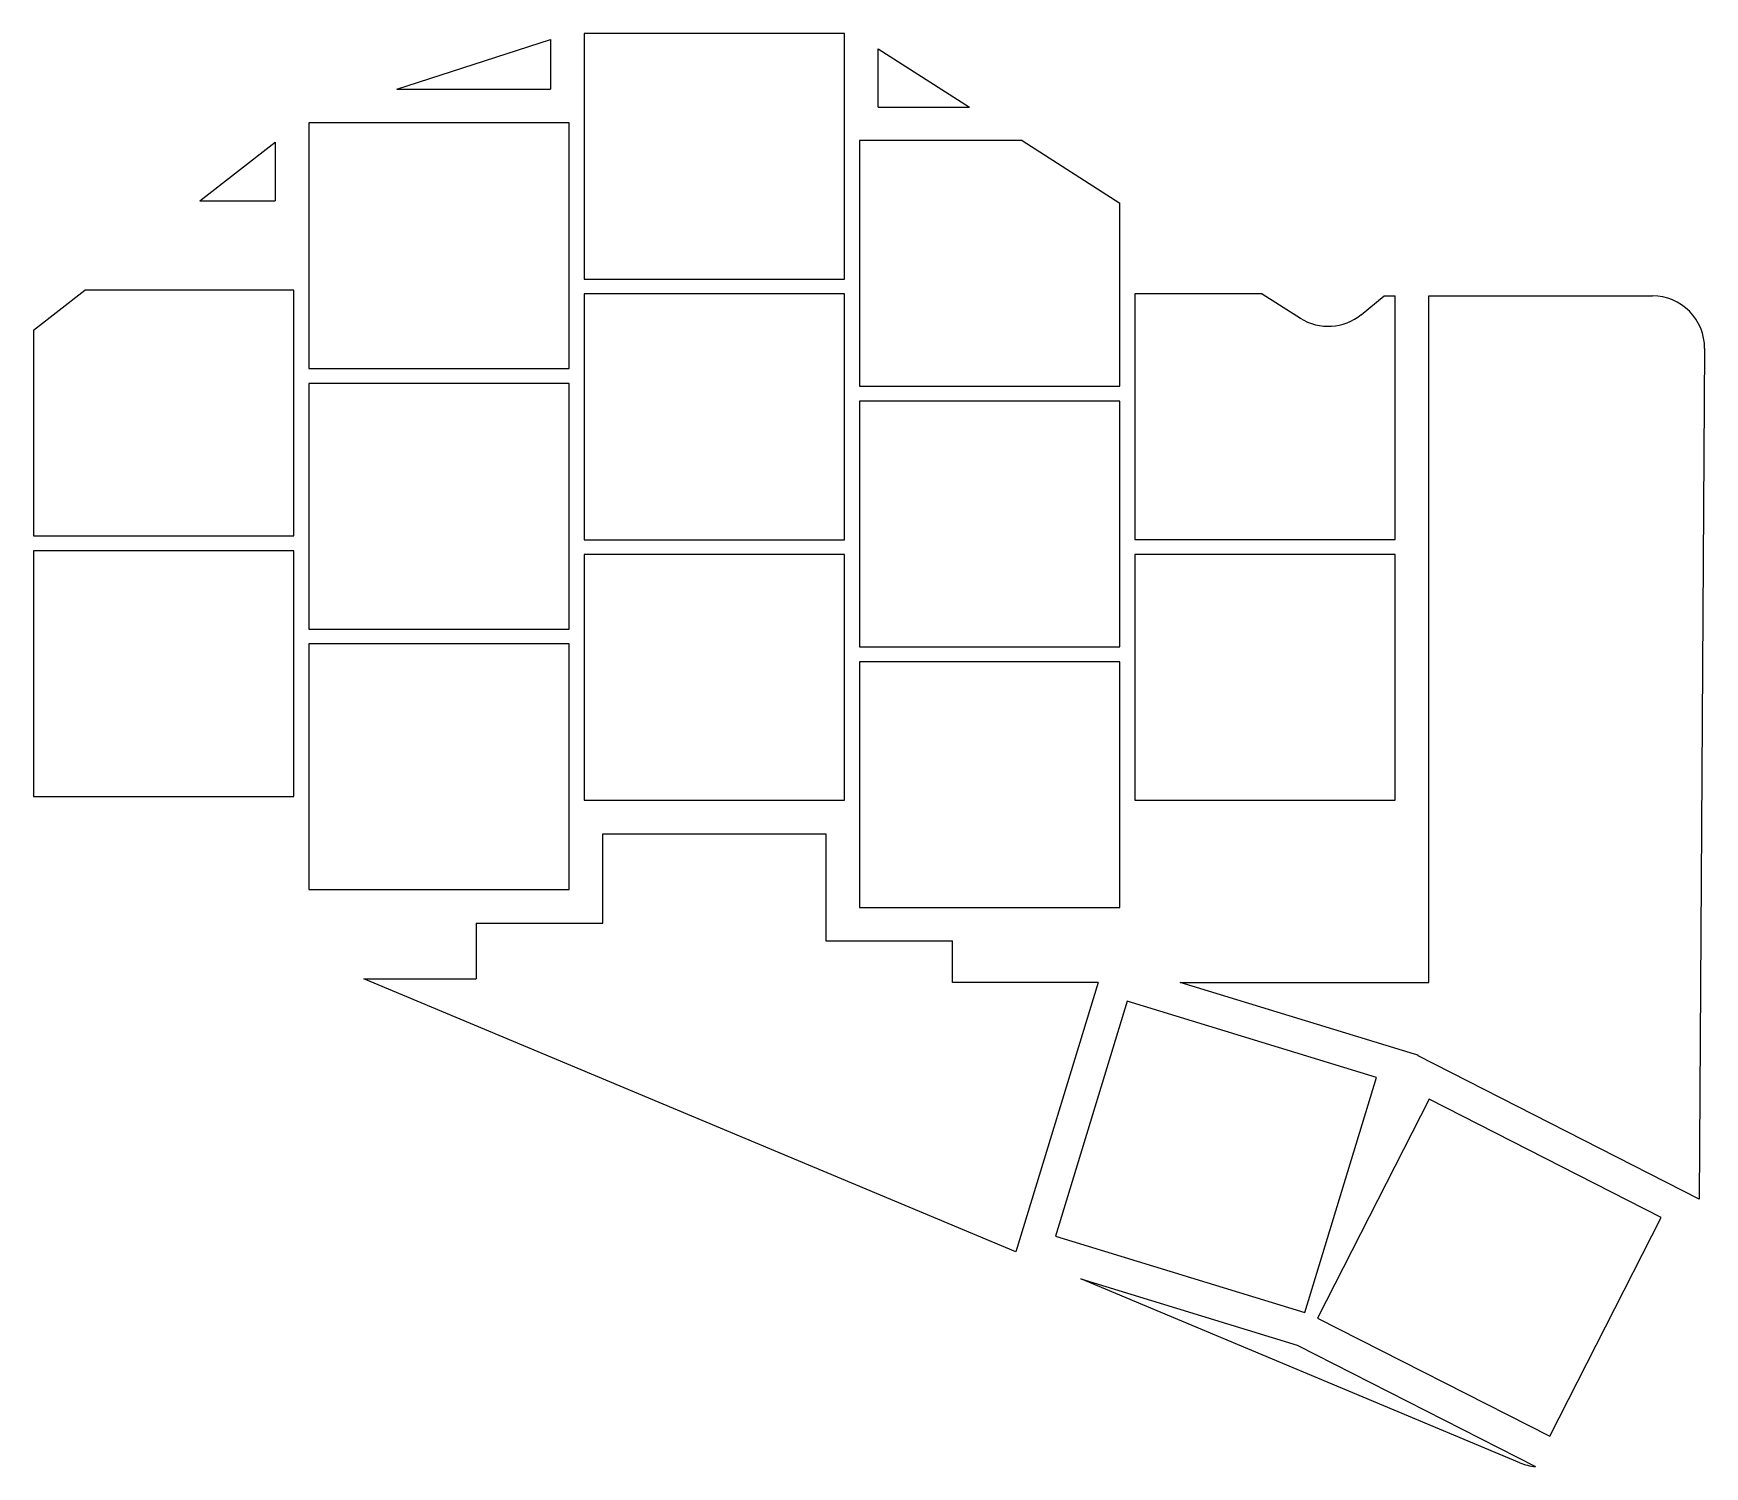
# Model space of a CAD drawing. Header units: millimetres. Extents: x 91 to 204, y -136 to -40.
import ezdxf

# ---------------------------------------------------------------- set-up
doc = ezdxf.new("R2010")
doc.units = ezdxf.units.MM

msp = doc.modelspace()

# ---------------------------------------------------------------- linework, layer by layer
for p, q in [((115.67, -43.25), (126, -39.9)), ((126, -39.9), (126, -43.25)), ((145.75, -39.5), (128.25, -39.5)), ((128.25, -39.5), (128.25, -56)), ((145.75, -56), (145.75, -39.5)), ((148, -40.53), (154.15, -44.45)), ((148, -44.45), (148, -40.53)), ((115.67, -43.25), (126, -43.25)), ((148, -44.45), (154.15, -44.45)), ((127.25, -45.5), (109.75, -45.5)), ((109.75, -45.5), (109.75, -62)), ((127.25, -62), (127.25, -45.5)), ((102.42, -50.75), (107.5, -46.8)), ((107.5, -46.8), (107.5, -50.75)), ((157.68, -46.7), (146.75, -46.7)), ((146.75, -46.7), (146.75, -63.2)), ((157.68, -46.7), (164.25, -50.89)), ((102.42, -50.75), (107.5, -50.75)), ((164.25, -63.2), (164.25, -50.89)), ((128.25, -56), (145.75, -56)), ((91.25, -59.43), (94.7, -56.75)), ((108.75, -56.75), (94.7, -56.75)), ((108.75, -73.25), (108.75, -56.75)), ((145.75, -57), (128.25, -57)), ((128.25, -57), (128.25, -73.5)), ((145.75, -73.5), (145.75, -57)), ((173.8, -56.99), (165.25, -56.99)), ((165.25, -56.99), (165.25, -73.49)), ((173.8, -56.99), (176.37, -58.62)), ((180.46, -58.39), (182, -57.13)), ((182, -57.13), (182.75, -57.13)), ((182.75, -73.49), (182.75, -57.13)), ((185, -57.13), (200.03, -57.13)), ((185, -103.24), (185, -57.13)), ((91.25, -59.43), (91.25, -73.25)), ((203.53, -60.65), (203.17, -117.8)), ((109.75, -62), (127.25, -62)), ((127.25, -63), (109.75, -63)), ((109.75, -63), (109.75, -79.5)), ((127.25, -79.5), (127.25, -63)), ((146.75, -63.2), (164.25, -63.2)), ((164.25, -64.2), (146.75, -64.2)), ((146.75, -64.2), (146.75, -80.7)), ((164.25, -80.7), (164.25, -64.2)), ((91.25, -73.25), (108.75, -73.25)), ((128.25, -73.5), (145.75, -73.5)), ((165.25, -73.49), (182.75, -73.49)), ((108.75, -74.25), (91.25, -74.25)), ((91.25, -74.25), (91.25, -90.75)), ((108.75, -90.75), (108.75, -74.25)), ((145.75, -74.5), (128.25, -74.5)), ((128.25, -74.5), (128.25, -91)), ((145.75, -91), (145.75, -74.5)), ((182.75, -74.49), (165.25, -74.49)), ((165.25, -74.49), (165.25, -90.99)), ((182.75, -90.99), (182.75, -74.49)), ((109.75, -79.5), (127.25, -79.5)), ((127.25, -80.5), (109.75, -80.5)), ((109.75, -80.5), (109.75, -97)), ((127.25, -97), (127.25, -80.5)), ((146.75, -80.7), (164.25, -80.7)), ((164.25, -81.7), (146.75, -81.7)), ((146.75, -81.7), (146.75, -98.2)), ((164.25, -98.2), (164.25, -81.7)), ((91.25, -90.75), (108.75, -90.75)), ((128.25, -91), (145.75, -91)), ((165.25, -90.99), (182.75, -90.99)), ((129.5, -99.25), (129.5, -93.25)), ((129.5, -93.25), (144.5, -93.25)), ((144.5, -93.25), (144.5, -100.45)), ((109.75, -97), (127.25, -97)), ((146.75, -98.2), (164.25, -98.2)), ((121, -99.25), (121, -103)), ((121, -99.25), (129.5, -99.25)), ((144.5, -100.45), (153, -100.45)), ((153, -103.24), (153, -100.45)), ((157.25, -121.32), (113.45, -103)), ((113.45, -103), (121, -103)), ((162.78, -103.24), (153, -103.24)), ((162.78, -103.24), (157.25, -121.32)), ((168.3, -103.24), (185, -103.24)), ((184.04, -108.05), (168.3, -103.24)), ((164.74, -104.5), (159.92, -120.28)), ((181.48, -109.62), (164.74, -104.5)), ((184.29, -108.12), (184.04, -108.05)), ((184.04, -108.05), (184.04, -108.05)), ((184.04, -108.05), (184.04, -108.05)), ((184.28, -108.17), (184.29, -108.12)), ((203.17, -117.8), (184.28, -108.17)), ((176.66, -125.4), (181.48, -109.62)), ((185.02, -111.07), (177.53, -125.78)), ((200.62, -119.02), (185.02, -111.07)), ((193.13, -133.72), (200.62, -119.02)), ((159.92, -120.28), (176.66, -125.4)), ((191.11, -135.49), (161.62, -123.15)), ((161.62, -123.15), (176.15, -127.6)), ((177.53, -125.78), (193.13, -133.72)), ((176.15, -127.6), (192.16, -135.75))]:
    msp.add_line(p, q)
for centre, start, end in [((200.03, -60.63), 359.6448, 90), ((178.25, -55.67), 237.4612, 309.2046), ((192.47, -132.27), 247.2957, 264.9207)]:
    msp.add_arc(centre, 3.5, start, end)

doc.saveas('drawing.dxf')
